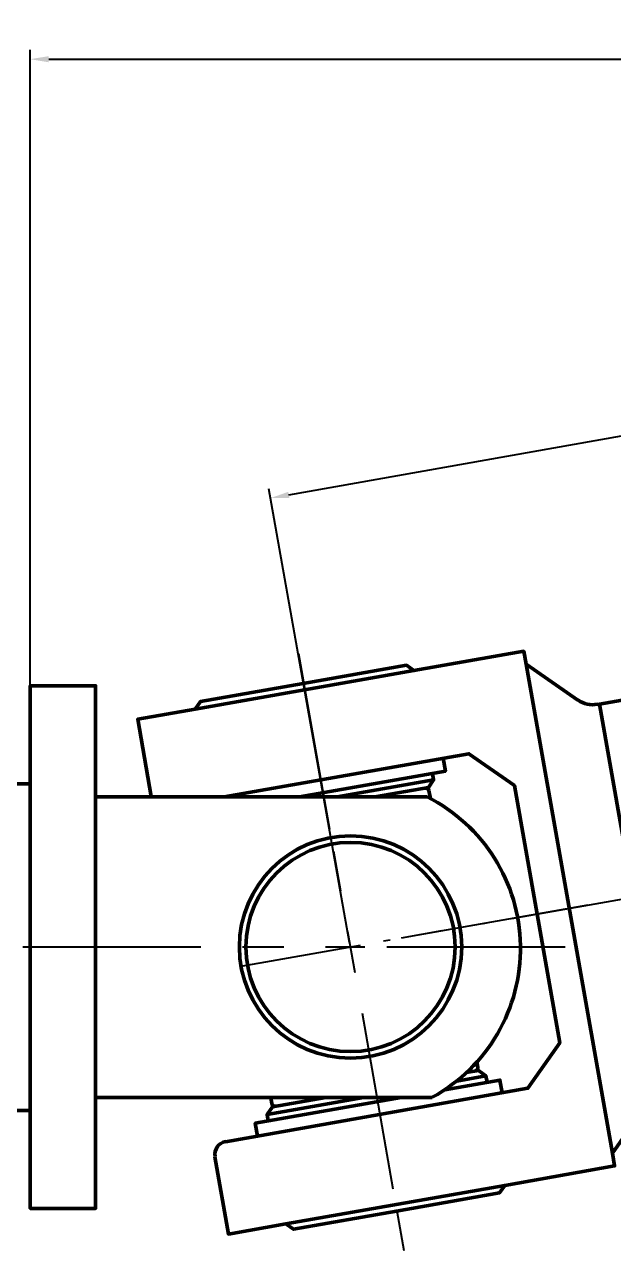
# Model space of a CAD drawing. Header units: millimetres. Extents: x 170 to 1359, y 181 to 1022.
# Drawn here: x 412 to 491.3, y 532.2 to 697.3 of the extents above; entities that cross this region are included whole.
import ezdxf

# ---------------------------------------------------------------- set-up
doc = ezdxf.new("R2010")
doc.units = ezdxf.units.MM
doc.linetypes.add('ACAD_ISO08W100', pattern=[36, 24, -3, 6, -3])
doc.layers.get('Defpoints').update_dxf_attribs({"lineweight": 35})
for name, color, linetype, lineweight in [('中心线', 1, 'ACAD_ISO08W100', 35), ('剖面线', 6, 'Continuous', 35), ('尺寸', 4, 'Continuous', 25), ('粗实线', 7, 'Continuous', 50)]:
    doc.layers.add(name, color=color, linetype=linetype, lineweight=lineweight)
doc.layers.add('尺寸标注', color=4, linetype='Continuous')
doc.styles.get("Standard").update_dxf_attribs({"font": 'arial.ttf'})
doc.styles.add('工程字-35', font='gbeitc.shx', dxfattribs={"height": 3.5, "bigfont": 'gbcbig.shx'})
doc.dimstyles.new('ISO-25', dxfattribs={"dimtxt": 2.5, "dimasz": 2.5, "dimexe": 1.25, "dimexo": 0.625, "dimtad": 1, "dimtxsty": 'Standard', "dimcen": 2.5, "dimadec": 0, "dimazin": 0, "dimtfac": 1, "dimtmove": 0, "dimatfit": 3, "dimfxl": 1, "dimarcsym": 0})

# ---------------------------------------------------------------- blocks, each defined once
blk = doc.blocks.new('*D16')
at = {"layer": 'Defpoints', "color": 0, "transparency": 16777216}
for p in [(656.74, 671.16), (667.49, 610.68), (455.85, 573.07)]:
    blk.add_point(p, dxfattribs=at)
at = {"layer": '尺寸', "color": 0, "lineweight": -2, "transparency": 16777216}
for p, q in [((667.38, 611.29), (656.52, 672.39)), ((447.56, 633.99), (654.28, 670.72)), ((455.74, 573.69), (444.88, 634.78))]:
    blk.add_line(p, q, dxfattribs=at)
at = {"layer": '尺寸', "color": 0, "transparency": 16777216}
for points in [[(654.21, 671.13), (654.35, 670.31), (656.74, 671.16)], [(447.49, 634.4), (447.64, 633.58), (445.1, 633.55)]]:
    blk.add_solid(points, dxfattribs=at)
at = {"layer": '尺寸', "color": 0, "lineweight": 20, "transparency": 16777216, "insert": (550.59, 654.2), "char_height": 2.5, "attachment_point": 5, "rotation": 10.0763}
blk.add_mtext('{\\Fgbeitc,gbcbig|c134;455}', dxfattribs=at)
blk = doc.blocks.new('*D21')
at = {"layer": 'Defpoints', "color": 0, "transparency": 16777216}
for p in [(715.39, 692.66), (715.39, 651), (412.74, 597.27)]:
    blk.add_point(p, dxfattribs=at)
at = {"layer": '尺寸标注', "color": 0, "lineweight": -2, "transparency": 16777216}
for p, q in [((412.74, 597.89), (412.74, 693.91)), ((715.39, 651.63), (715.39, 693.91)), ((415.24, 692.66), (712.89, 692.66))]:
    blk.add_line(p, q, dxfattribs=at)
at = {"layer": '尺寸标注', "color": 0, "transparency": 16777216}
for points in [[(415.24, 693.07), (415.24, 692.24), (412.74, 692.66)], [(712.89, 693.07), (712.89, 692.24), (715.39, 692.66)]]:
    blk.add_solid(points, dxfattribs=at)
at = {"layer": '尺寸标注', "color": 0, "lineweight": 20, "transparency": 16777216, "insert": (564.06, 695.03), "char_height": 3.5, "attachment_point": 5, "style": '工程字-35'}
blk.add_mtext('380', dxfattribs=at)

msp = doc.modelspace()

# ---------------------------------------------------------------- linework, layer by layer
at = {"layer": '中心线', "lineweight": 25}
for points in [[(448.879, 612.607), (454.497, 580.682)], [(501.186, 581.066), (473.671, 576.214)], [(487.811, 578.72), (460.296, 573.869)], [(455.475, 575.179), (456.453, 569.676)], [(468.168, 575.256), (462.665, 574.278)], [(435.726, 573.07), (407.789, 573.07)], [(457.163, 573.319), (441.114, 570.481)], [(446.904, 573.07), (441.325, 573.07)], [(484.773, 573.07), (452.503, 573.07)], [(457.412, 564.173), (463.049, 532.229)]]:
    msp.add_lwpolyline(points, dxfattribs=at)
at = {"layer": '剖面线', "lineweight": 25}
msp.add_lwpolyline([(489.405, 605.811), (489.403, 605.813)], dxfattribs=at)
at = {"layer": '粗实线', "lineweight": 50}
for points in [[(464.41, 610.325), (479.194, 612.933), (479.5, 611.207), (491.12, 545.344), (479.5, 611.207), (486.461, 606.337)], [(532.402, 613.393), (489.394, 605.8), (498.559, 553.8), (498.272, 553.742)], [(434.94, 605.129), (464.41, 610.325), (463.394, 611.035), (449.512, 608.599), (435.649, 606.145), (434.94, 605.129), (427.213, 603.768), (429.034, 593.375)], [(421.537, 594.2), (421.537, 539.113), (421.537, 537.886), (412.736, 537.886), (412.736, 597.268), (412.736, 608.274), (417.127, 608.274), (421.537, 608.274), (421.537, 607.046)], [(421.537, 607.046), (421.537, 594.545)], [(489.394, 605.8), (489.087, 605.743)], [(438.87, 593.318), (471.812, 599.127), (477.928, 594.832), (480.977, 577.518), (484.025, 560.185), (479.75, 554.068), (439.024, 546.878)], [(449.014, 593.318), (468.648, 596.788), (468.341, 598.514)], [(466.903, 596.481), (467.056, 595.599), (454.076, 593.318)], [(412.749, 595.079), (370.811, 595.075)], [(466.174, 593.318), (421.537, 593.318), (421.537, 594.545)], [(467.056, 595.599), (466.347, 594.583), (459.137, 593.318)], [(466.424, 594.161), (466.615, 593.09)], [(474.093, 555.737), (473.077, 556.465), (471.447, 556.178)], [(473, 556.887), (472.866, 557.616)], [(468.552, 553.877), (475.972, 555.181), (476.279, 553.455)], [(474.247, 554.874), (474.093, 555.737), (470.163, 555.046)], [(466.845, 552.841), (421.537, 552.841)], [(443.357, 547.645), (443.05, 549.371), (462.685, 552.841)], [(457.623, 552.841), (444.623, 550.54), (444.776, 549.678), (444.623, 550.54), (445.351, 551.576), (452.542, 552.841)], [(445.275, 551.998), (445.121, 552.841)], [(495.99, 552.304), (491.12, 545.344), (491.427, 543.619), (476.624, 540.992)], [(412.74, 551.078), (370.82, 551.071)], [(447.173, 535.815), (476.624, 540.992), (475.915, 539.975), (462.052, 537.54), (448.189, 535.086), (447.173, 535.815), (439.427, 534.434), (437.586, 544.846)]]:
    msp.add_lwpolyline(points, dxfattribs=at)
for radius in [14.965, 14.083]:
    msp.add_circle((455.869, 573.1), radius, dxfattribs=at)
for centre, radius, start, end in [((488.504, 609.245), 3.518, 234.99755, 279.99754), ((466.002, 594.089), 0.427, 9.77459, 100.53549), ((430.804, 593.713), 1.751, 189.99626, 191.74625), ((455.904, 572.907), 22.849, 298.67586, 63.28958), ((472.58, 556.811), 0.427, 279.40661, 10.24232), ((445.696, 552.07), 0.427, 189.75619, 280.57978), ((439.359, 545.182), 1.754, 99.99759, 189.99756)]:
    msp.add_arc(centre, radius, start, end, dxfattribs=at)

# ---------------------------------------------------------------- dimensions: what is measured, and where the dimension line sits
at = {"layer": '尺寸', "lineweight": 20}
dim = msp.add_aligned_dim(p1=(455.85, 573.07), p2=(667.487, 610.678), distance=61.429, text='{\\Fgbeitc,gbcbig|c134;455}', dimstyle='ISO-25', dxfattribs=at)
dim.commit()
dim.dimension.update_dxf_attribs({"geometry": '*D16', "text_midpoint": (550.593, 654.201)})
at = {"layer": '尺寸标注', "lineweight": 20}
dim = msp.add_linear_dim(base=(715.392, 692.657), p1=(412.736, 597.268), p2=(715.392, 651.005), angle=180, text='380', dimstyle='ISO-25', override={"dimtxsty": '工程字-35'}, dxfattribs=at)
dim.commit()
dim.dimension.update_dxf_attribs({"geometry": '*D21', "text_midpoint": (564.064, 695.032)})

doc.saveas('drawing.dxf')
